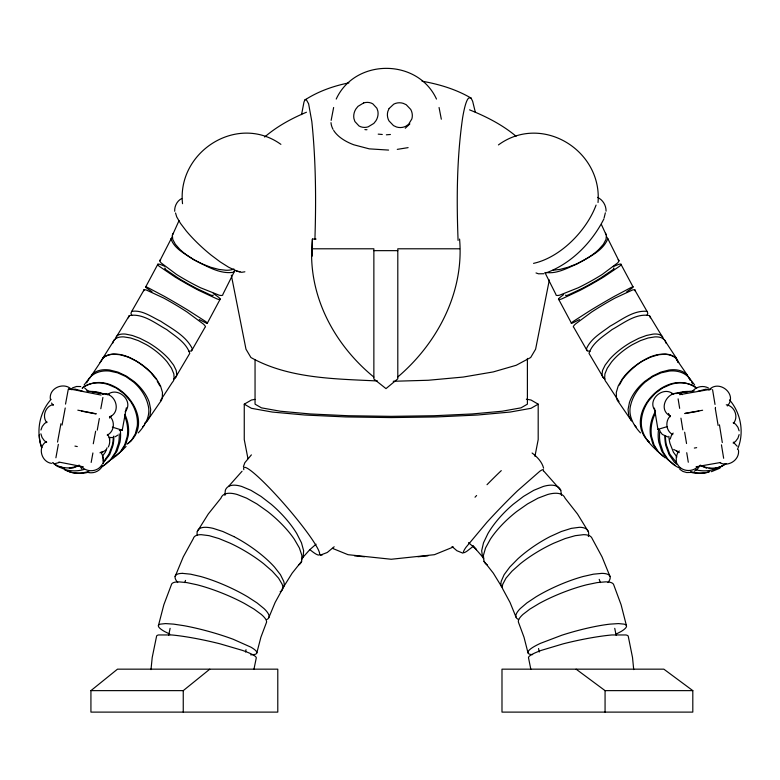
<?xml version="1.0" encoding="UTF-8"?>
<svg xmlns="http://www.w3.org/2000/svg" width="780" height="780" viewBox="0 0 780 780"><rect width="100%" height="100%" fill="white"/><g stroke="black" fill="none" stroke-linecap="round" stroke-linejoin="round"><path stroke-width="1.17" d="M676.25 462.706L676.279 456.895L677.508 453.268L679.243 450.928M738.426 449.845C740.083 459.459 728.842 467.181 720.281 462.93M459.576 239.06C464.285 292.09 437.522 343.171 397.8 376.964M50.398 399.37C48.467 387.845 64.428 381.381 71.877 389.805M103.243 461.136L103.301 457.343L101.02 452.107M103.262 463.144L103.331 459.361L102.463 456.622M316.066 239.06L312.419 239.06L312.409 256.055M312.419 239.06C306.491 292.783 332.875 343.561 373.864 377.091M314.915 239.265C316.173 200.05 315.88 160.67 311.834 121.602L308.617 103.808L306.13 99.343L304.834 100.025L303.976 102.063L301.558 114.621M283.978 586.238L292.178 573.125L301.645 561.288L301.899 555.496L299.383 547.95L294.274 539.155A52.669 18.779 40.7 0 0 267.579 511.485L256.932 503.938L246.568 498.137L237.218 494.5A49.725 17.726 40.7 0 0 220.964 498.137L208.289 513.981L197.301 531.531M224.893 495.398L225.322 490.308A49.647 18.613 43.7 0 1 241.742 486.476L250.926 490.308L261.017 496.421L271.333 504.377A52.864 19.822 43.7 0 1 296.761 533.539L301.47 542.802L303.644 550.768L303.127 556.871A49.647 18.613 43.7 0 1 301.538 559.465M605.426 233.22A34.281 13.319 -26.3 0 1 606.401 235.394L606.001 239.46L603.418 244.267L598.825 249.454A36.748 14.284 -26.3 0 1 576.625 263.894L568.113 267.238L559.991 269.402L552.815 270.26M150.998 669.611L152.207 657.511L156.575 636.217A49.978 6.24 12.4 0 1 158.467 634.959L171.727 634.959A51.529 6.425 12.4 0 1 220.077 643.832L242.219 650.325A49.978 6.24 12.4 0 1 256.269 657.95L253.939 669.308M57.544 442.075L60.908 423.745M598.026 202.498C602.404 150.306 541.778 113.119 498.44 144.914M62.049 425.1L65.228 407.989M55.897 457.782L58.354 444.366M65.53 404.089L68.26 389.405M97.237 430.16L99.333 418.529M93.278 443.771L95.647 431.223M91.172 462.442L92.908 452.956M100.805 408.749L102.901 397.478M119.34 430.453L122.236 430.209L126.341 407.813M331.149 120.373L333.635 107.494M534.943 456.3L538.19 439.598L538.19 404.167L531.005 400.013L526.364 399.185M549.334 279.952L535.606 349.196L530.673 357.523L516.204 365.274L493.194 371.933L463.203 377.052L428.279 380.26L393.218 381.284M243.399 466.684L244.832 462.706L251.394 454.877M168.695 635.251L170.108 628.339M245.564 651.992L246.031 649.691M596.076 205.091C586.648 230.617 560.498 257.449 533.549 263.367M604.1 217.971L605.348 212.843M158.399 625.697L163.849 604.754L171.386 584.766A50.017 10.725 22 0 1 178.805 581.861L186.81 582.601L196.989 584.766A51.714 11.096 22 0 1 244.559 603.525L254.085 609.131L261.202 614.357A50.017 10.725 22 0 1 266.526 622.294L260.9 637.221L256.825 652.86M606.528 236.681L607.834 238.66C602.803 251.618 587.827 257.419 576.644 264.176C567.099 268.135 556.891 274.034 546.244 272.493M670.205 439.062L671.424 435.425L673.169 433.095M739.128 434.606L737.909 438.243L735.589 441.353L733.2 443.079M40.95 430.024L42.227 426.475L44.596 423.501L47.014 421.931M108.361 446.969C110.37 443.03 110.282 437.902 107.425 434.392M184.724 582.582L185.533 580.417M107.065 447.788L105.329 452.205L102.541 456.017M144.115 289.75L131.742 311.356L130.942 313.306L131.81 315.412M188.731 351.409L191.568 350.805L192.368 348.865C186.157 335.936 172.136 328.916 160.7 321.223C151.691 317.021 142.145 309.689 131.742 311.356M646.951 315.412L647.819 313.306L647.02 311.356L634.647 289.75M175.12 576.517L183.271 556.881L193.352 538.561A49.91 14.245 30.6 0 1 201.23 534.68L209.108 535.665L218.956 538.561L230.11 543.173A52.114 14.878 30.6 0 1 263.611 563.677L272.259 571.175L278.567 578.165L282.116 584.171A49.91 14.245 30.6 0 1 280.156 591.679M269.032 617.126L275.125 602.462L282.652 588.783M179.02 220.643L172.361 235.394L172.751 239.46L175.344 244.267L179.936 249.454A36.748 14.284 26.3 0 0 202.137 263.894L210.649 267.238L218.77 269.402L225.947 270.26A34.281 13.319 26.3 0 0 233.893 268.964M128.349 317.821L129.324 315.578C142.906 313.053 155.415 323.369 166.725 329.579C175.295 336.248 186.205 342.517 189.764 353.379L175.227 377.92M737.451 449.416C744.568 433.3 741.078 413.137 729.524 399.906M172.234 236.681L159.832 260.842M234.419 271.352L222.846 294.45A34.047 4.631 28.8 0 1 219.151 295.191L200.509 287.761A36.845 5.011 28.8 0 1 176.495 274.423L161.177 262.957A34.047 4.631 28.8 0 1 160.631 259.867M603.856 219.005C591.747 242.863 570.901 263.981 545.464 273.117M157.667 264.556L145.762 286.816M220.233 299.052L207.246 323.32M100.045 362.554L114.533 339.602M89.69 378.251L103.145 358.098A34.369 18.194 35.7 0 1 113.256 354.12L120.383 354.773L128.271 357.142L136.383 361.091A36.991 19.588 35.7 0 1 156.682 379.265L160.573 386.051L162.474 392.438L162.269 397.995A34.369 18.194 35.7 0 1 159.978 402.344L147.147 420.976A34.437 21.606 37.3 0 1 144.524 423.316M147.147 420.976L149.974 415.857L150.706 409.529L149.302 402.421A37.089 23.273 37.3 0 0 133.858 381.322L126.145 375.97L117.965 372.119L109.873 370.042A34.437 21.606 37.3 0 0 91.377 375.18M619.408 384.969L622.138 380.065M86.678 382.853L89.505 377.959A34.495 24.989 39.6 0 1 109.297 371.026L117.614 372.82L125.872 376.565L133.507 382.015A37.235 26.968 39.6 0 1 147.937 404.488C151.125 415.223 145.382 425.256 138.265 432.9M191.568 350.805L205.052 327.239A34.008 3.559 31 0 0 203.434 324.1L187.239 312.127A36.923 3.861 31 0 0 163.624 298.028L146.425 290.062A34.008 3.559 31 0 0 143.871 290.716M129.324 315.578L116.883 336.043M115.226 456.446L121.465 451.035L125.921 443.918L128.281 435.591A37.615 33.345 47.6 0 0 124.878 414.365M336.219 99.06C355.007 58.129 417.7 58.129 436.488 99.06M234.946 270.26L233.649 272.24C219.502 274.55 206.115 265.697 193.859 259.76C185.562 253.958 174.213 248.966 170.927 238.66M160.397 400.627L172.312 382.385A34.252 14.986 34.5 0 0 174.135 378.768L173.862 373.942L171.512 368.238L167.251 362.037A36.972 16.175 34.5 0 0 146.416 344.682L138.362 340.636L130.66 337.984L123.825 336.892A34.252 14.986 34.5 0 0 112.72 343.219M103.545 461.828L108.966 454.116L112.281 445.195A37.84 37.294 -84 0 0 113.295 436.868M670.41 415.857C664.892 421.024 665.886 431.145 672.779 434.596M727.311 405.951C738.085 394.66 719.014 378.748 708.962 389.99M699.875 465.787L697.554 468.907L694.375 471.208M733.414 423.335C738.923 416.978 734.565 405.951 726.287 404.791M84.113 384.959L89.505 377.959M51.158 399.311C39.566 412.035 35.753 431.476 41.828 447.574M109.57 418.06L111.345 415.828M125.132 411.772C134.433 401.125 117.556 385.759 107.289 394.856M101.956 464.685C97.968 471.822 87.36 472.7 81.822 466.908M101.985 466.703C99.313 471.247 93.853 473.528 88.715 472.612M409.88 123.903L405.269 128.242M622.684 379.08C634.023 364.484 657.774 345.91 676.348 358.098L678.717 362.554M228.491 486.476L242.044 471.247M301.47 559.016L309.748 549.715L316.066 544.187M659.266 429.741L657.93 429.4L666.998 426.68M334.171 546.77L327.249 552.493L320.629 555.029M121.465 451.035L126.077 446.501M501.277 470.632L499.6 472.212A52.543 3.676 -46 0 0 487.022 484.692M264.644 137.036C276.919 126.428 291.515 118.502 306.442 112.232M82.134 388.128L83.811 386.695A34.525 28.616 43.5 0 1 107.864 384.374L116.21 388.011L123.757 393.569L130.006 400.676A37.44 31.024 43.5 0 1 137.28 426.055L135.32 433.953L131.264 440.642L127.92 443.508M102.648 463.7L109.717 454.506L112.934 445.594A37.849 37.079 80.3 0 0 113.841 436.069M82.397 388.099C113.188 364.923 160.436 419.689 127.169 444.132M692.835 390.868C696.716 386.392 703.433 385.174 708.601 388.108M90.928 690.631L117.487 669.162L277.787 669.162L277.787 712.111L90.928 712.111L90.928 690.631L183.251 690.631L209.81 669.162M563.667 294.577L560.089 297.346A34.008 2.779 -29.3 0 0 561.766 298.906L579.871 290.452A36.874 3.013 -29.3 0 0 603.798 276.929L619.534 266.273A34.008 2.779 -29.3 0 0 617.858 264.703L613.275 266.555M472.534 546.877L467.005 551.129A69.508 4.856 -46 0 1 465.972 547.316L486.895 522.317A52.543 3.676 -46 0 1 517.52 490.786L539.896 471.188A69.508 4.856 -46 0 1 543.299 470.964M697.583 466.889C691.928 472.573 681.34 471.471 677.489 464.266M102.414 358.098C118.355 347.168 138.655 360.984 150.52 372.294M626.759 291.759L630.835 288.971A33.989 1.462 -30.5 0 0 630.942 287.586L614.24 296.429A36.913 1.589 -30.5 0 0 590.518 310.343L573.67 321.155A33.989 1.462 -30.5 0 0 573.573 322.549L579.491 319.576M304.834 100.025C318.074 91.406 333.45 85.956 348.904 82.875M725.536 463.72L720.486 467.005L713.719 468.76L709.039 468.38M726.209 463.593C718.887 469.277 708.259 469.521 700.245 465.124M46.556 441.49C37.187 446.774 41.252 461.984 51.509 463.349M109.444 417.037C122.255 411.791 115.303 391.687 102.18 393.968M107.231 435.123C114.182 431.788 115.362 421.697 109.941 416.423M115.255 436.761L117.799 435.113M101.38 452.507L102.989 451.464M106.002 449.933L102.784 452.029L99.957 452.79M247.962 458.679L244.257 439.598L244.257 404.167L251.443 400.013L254.923 399.389M538.19 404.167L531.005 408.31L510.12 412.055L477.613 415.019L436.644 416.93L391.219 417.583L345.803 416.93L304.834 415.019L272.317 412.055L251.443 408.31L244.257 404.167M181.72 198.549C177.109 200.762 174.349 206.329 174.701 211.273M616.044 634.14L621.221 631.429A49.939 8.2 -15.4 0 0 624.058 624.127L618.481 623.591L610.096 624.127A51.568 8.463 -15.4 0 0 561.834 635.222L540.481 643.334A49.998 8.21 -15.4 0 0 530.371 654.43L532.613 654.644M363.685 102.921L357.991 106.363L355.865 109.024A13.601 12.197 -43.8 0 0 353.915 118.56L354.9 121.534L358.995 125.951A12.431 11.144 -43.8 0 0 368.111 126.867L373.815 123.425L375.94 120.763A13.601 12.197 -43.8 0 0 377.89 111.228L376.906 108.254L372.811 103.837A12.431 11.144 -43.8 0 0 363.685 102.921M676.679 393.617L678.775 392.72A34.495 30.576 -47.6 0 1 692.396 391.735M721.636 466.235L713.086 469.745A34.544 34.086 42.9 0 1 695.906 469.794M709.849 471.461L707.723 472.339A34.495 33.793 -80.3 0 1 690.778 472.31M711.418 471.676L719.959 468.175M453.346 546.995L434.421 554.687L391.219 559.26L348.026 554.687L332.446 548.35M79.209 465.094C71.117 469.326 60.489 468.877 53.284 463.047M78.692 465.719L72.813 468.039L69.303 468.253M72.364 387.933L76.489 386.49L80.759 386.548M53.333 404.508C45.513 405.99 41.701 416.54 46.81 422.653M55.438 463.515L59.202 462.501M408.106 147.634L397.273 149.37M244.881 271.791L241.654 272.317L236.233 270.982M697.778 391.297L705.637 389.259L710.297 389.63M679.653 394.67L711.184 389.171M685.113 413.302L702.634 410.251M684.84 413.585L698.851 411.138M694.327 448.061L696.667 447.652M696.082 466.772L720.603 462.491M671.531 394.046L694.151 390.799M320.19 555.077L322.364 554.853M250.692 654.859L254.845 654.43A49.949 7.78 15.6 0 0 250.809 647.117L233.22 639.278A51.548 8.034 15.6 0 0 184.012 625.697L173.628 624.127L165.565 623.591L160.378 624.127A49.949 7.78 15.6 0 0 164.414 631.429L169.826 634.14M417.914 556.764L427.966 555.847M386.353 134.813L390.419 134.482M388.596 150.082L369.223 148.853L353.769 144.778A55.39 28.724 0 0 1 333.665 130.416M69.401 389.483L75.231 389.132L83.05 391.326M690.631 472.456L686.692 472.543L682.958 471.452L679.78 469.297M543.913 273.721L538.483 273.809L536.026 272.942M312.419 248.791L373.864 248.791L373.864 378.953L385.993 388.615L397.8 378.827L397.8 248.791L459.576 248.791M373.864 250.653L397.8 250.653M576.108 669.162L605.066 690.631L692.806 690.631L692.806 712.111L501.988 712.111L501.988 669.162L663.848 669.162L692.806 690.631M377.5 380.971C335.166 378.827 288.805 378.748 250.926 357.523L245.983 349.196L231.319 275.174M109.18 437.434L112.291 437.57M378.202 134.141L382.278 134.482M354.481 555.847L364.523 556.764M182.637 573.378L190.603 574.178L200.723 576.517A51.773 12.002 24 0 1 247.679 596.827L257.02 602.891L263.971 608.546A50.027 11.593 24 0 1 266.799 619.476M462.881 553.147L456.895 550.729L452.02 546.507M86.755 390.907L109.297 394.602M68.494 388.703L101.088 395.06M77.824 410.183L96.447 413.81M81.588 411.138L95.55 413.868M74.948 446.101L77.279 446.56M58.88 462.052L83.323 466.82M422.029 81.208C439.101 84.191 456.066 89.29 471.061 98.085L472.641 101.234L475.361 112.369M112.349 427.138L122.236 430.209M647.02 311.356C633.467 310.05 621.446 319.995 610.087 326.167C601.507 332.68 590.801 338.54 586.394 348.865L587.194 350.805L590.031 351.409M60.167 466.889L64.662 468.146M682.334 394.641C669.201 387.523 656.331 408.759 670.098 415.935M667.748 436.946L662.279 434.382L660.455 432.003M678.775 452.147L673.725 449.446M661.879 336.043L649.438 315.578C635.856 313.053 623.347 323.369 612.037 329.579C603.466 336.248 592.556 342.517 588.998 353.379L603.535 377.92M164.57 266.185L160.914 264.703A34.008 2.779 29.3 0 0 159.237 266.273L174.964 276.929A36.874 3.013 29.3 0 0 198.89 290.452L216.996 298.906A34.008 2.779 29.3 0 0 218.673 297.346L213.301 293.368M64.564 469.774L69.888 471.968A34.505 34.008 -84 0 0 88.033 471.627M66.787 470.594L71.038 472.339A34.495 33.793 80.3 0 0 89.076 472.007M701.844 466.167L706.7 468.195M469.56 109.853C486.086 116.493 502.369 124.751 516.058 136.256M103.135 394.066L99.986 392.72A34.495 30.576 47.6 0 0 87.574 391.579M233.815 536.552L222.914 531.531L213.213 528.382A49.92 15.493 33.9 0 0 197.301 535.421M280.888 144.358C237.334 113.032 176.816 151.807 182.53 203.697M199.27 319.576L205.189 322.549A33.989 1.462 30.5 0 0 205.082 321.155L188.243 310.343A36.913 1.589 30.5 0 0 164.522 296.429L147.82 287.586A33.989 1.462 30.5 0 0 147.927 288.971L151.993 291.759M471.061 98.085L470.194 97.607L468.458 98.299A185.26 15.561 -89.8 0 0 462.628 117.712C456.758 158.291 456.495 199.514 458.084 240.416M733.229 422.604L735.608 424.223L737.919 427.245L739.128 430.823M673.54 394.348C663.448 385.047 646.269 400.081 655.375 410.904M733.307 442.172L737.207 446.267M676.748 451.025L679.136 452.644M597.587 197.359C602.872 199.963 606.118 205.237 606.07 211.166M46.654 442.397L44.294 440.632L42.042 437.463L40.891 433.816M52.533 462.677L57.125 466.235L65.666 469.745A34.544 34.086 -42.9 0 0 83.967 469.492M532.096 453.014C537.147 456.885 542.022 461.848 543.601 468.195M677.001 463.32L669.796 454.116L666.471 445.195A37.84 37.294 84 0 1 665.467 435.669M696.355 388.099C666.646 365.781 620.977 416.042 649.155 442.075M676.991 464.451L674.349 462.209L669.045 454.506L665.827 445.594A37.849 37.079 -80.3 0 1 664.921 436.069M696.628 388.128L694.951 386.695A34.525 28.616 -43.5 0 0 670.898 384.374L662.551 388.011L655.005 393.569L648.755 400.676A37.44 31.024 -43.5 0 0 641.482 426.055C643.091 439.315 654.137 448.207 663.536 456.446M647.498 440.642L649.165 442.075M665.125 457.88L658.71 452.302L654.079 445.019L651.534 436.517A37.693 34.31 -50.3 0 1 655.083 413.878M84.757 388.099L88.082 390.994M468.536 542.597L476.512 549.715L472.758 545.659L482.557 556.871A49.686 19.627 -43.2 0 0 483.668 558.694M543.913 471.247L560.771 490.308L561.512 495.398M151.222 373.142L156.078 379.08M588.266 531.531L577.492 513.981L565.051 498.137A49.764 18.691 -40.2 0 0 547.687 494.5L538.063 498.137L527.514 503.938L516.76 511.485A52.64 19.773 -40.2 0 0 490.376 539.155L485.55 547.95L483.376 555.496L484.01 561.288L493.301 573.125L501.355 586.238M640.487 432.9C633.38 425.256 627.637 415.223 630.825 404.488A37.235 26.968 -39.6 0 1 645.255 382.015L652.889 376.565L661.148 372.82L669.454 371.026A34.495 24.989 -39.6 0 1 689.257 377.959L694.649 384.959M670.215 416.744L668.46 413.449M676.913 456.973L673.433 452.205L669.952 443.372A37.781 37.284 42.9 0 1 668.86 436.293M51.548 403.026L53.235 405.395M79.599 465.767L81.851 468.926M687.375 375.18L675.607 358.098A34.369 18.194 -35.7 0 0 665.506 354.12L658.379 354.773L650.491 357.142L642.379 361.091A36.991 19.588 -35.7 0 0 622.079 379.265L618.189 386.051L616.288 392.438L616.492 397.995A34.369 18.194 -35.7 0 0 618.784 402.344L631.615 420.976L628.787 415.857L628.056 409.529L629.46 402.421A37.089 23.273 -37.3 0 1 644.904 381.322L652.616 375.97L660.797 372.119L668.889 370.042A34.437 21.606 -37.3 0 1 687.375 375.18L690.202 380.299M676.348 358.098L664.219 339.602M619.018 401.593L606.44 382.385A34.252 14.986 -34.5 0 1 604.627 378.768L604.9 373.942L607.25 368.238L611.51 362.037A36.972 16.175 -34.5 0 1 632.346 344.682L640.399 340.636L648.102 337.984L654.937 336.892A34.252 14.986 -34.5 0 1 666.042 343.219M657.296 451.035L652.841 443.918L650.481 435.591A37.615 33.345 -47.6 0 1 655.541 411.206M587.194 350.805L573.709 327.239A34.008 3.559 -31 0 1 575.328 324.1L591.523 312.127A36.923 3.861 -31 0 1 615.137 298.028L632.336 290.062A34.008 3.559 -31 0 1 634.891 290.716M689.257 377.959L690.388 379.918M691.519 381.878L692.65 383.838M157.17 381.04L159.9 385.954M632.999 286.816L621.085 264.556M571.516 323.32L558.529 299.052M618.93 260.842L607.834 238.66M544.879 272.444L555.916 294.45A34.047 4.631 -28.8 0 0 559.601 295.191L578.253 287.761A36.845 5.011 -28.8 0 0 602.267 274.423L617.584 262.957A34.047 4.631 -28.8 0 0 618.13 259.867M601.497 224.718L606.401 235.394M649.438 315.578L650.413 317.821M610.038 576.517L602.043 556.881L592.147 538.561A49.93 15.015 -30.1 0 0 583.489 534.68L575.269 535.665L565.159 538.561L553.839 543.173A52.094 15.668 -30.1 0 0 520.406 563.677L511.992 571.175L505.976 578.165L502.798 584.171A49.93 15.015 -30.1 0 0 502.651 588.783L510.042 602.462L516.019 617.126M599.206 579.345L600.405 582.582M175.539 212.979L176.709 216.879L180.463 223.324L186.235 230.919A47.258 11.427 42 0 0 211.224 255.177L220.223 261.914L228.53 267.16L235.579 270.553A43.583 10.54 42 0 0 240.006 271.781M626.447 625.697L621.094 604.754L613.704 584.766A50.027 11.31 -21.7 0 0 605.485 581.861L597.158 582.601L586.716 584.766A51.714 11.69 -21.7 0 0 539.107 603.525L529.825 609.131L523.019 614.357A50.027 11.31 -21.7 0 0 518.476 622.294L524.004 637.221L528.001 652.86M715.26 408.31L718.117 425.48M614.747 628.339L616.132 635.251M538.571 648.531L539.263 651.992M530.829 669.308L528.548 657.95A49.959 6.572 -12.2 0 1 541.466 650.325L563.189 643.832A51.548 6.776 -12.2 0 1 611.959 634.959L625.921 634.959A49.959 6.572 -12.2 0 1 628.241 636.207L632.521 657.511L633.711 669.611M712.569 389.668L715.016 404.41M719.443 424.827L722.3 442.543M439.062 107.494L441.324 119.204M721.442 444.815L723.655 458.279M684.655 432.218L686.546 443.527M678.103 398.843L679.663 408.369M680.95 418.168L682.832 429.839M686.731 452.712L688.292 462.238M654.44 408.106L657.93 429.4M482.557 556.871L481.669 550.768L483.502 542.802L487.939 533.539A52.835 20.875 -43.2 0 1 513.084 504.377L523.497 496.421L533.783 490.308L543.25 486.476A49.686 19.627 -43.2 0 1 560.771 490.308M715.426 407.384L715.475 408.008M605.066 690.631L605.066 712.111M527.397 358.4L527.397 404.167L521.011 407.843L502.174 411.216L472.241 413.956L433.963 415.74L391.219 416.354L348.485 415.74L310.206 413.956L280.264 411.216L261.436 407.843L255.05 404.167L255.05 359.599M183.251 690.631L183.251 712.111M475.03 497.191A52.543 3.676 -46 0 1 476.609 495.524M243.828 469.667A57.642 6.63 49.2 0 1 293.592 515.044A57.642 6.63 49.2 0 1 309.855 549.598M333.04 129.344A55.39 28.724 0 0 1 331.003 122.655M366.99 129.704A12.431 11.144 -43.8 0 1 364.894 129.597M659.909 430.365A37.82 36.241 -61.9 0 0 660.231 443.342L663.195 452.156L668.245 459.752L675.051 465.631A34.486 33.043 -61.9 0 0 679.994 468.234M675.275 465.504A34.476 32.721 -58.3 0 1 673.384 464.373L666.656 458.562L661.693 451.015L658.817 442.25A37.791 35.87 -58.3 0 1 658.612 429.341M679.331 393.188A34.486 31.395 -50.3 0 1 687.024 391.969M708.874 471.978A34.505 34.008 84 0 1 690.729 471.627M636.168 426.884A34.495 24.989 -39.6 0 1 634.618 425.266M676.777 359.668A34.369 18.194 -35.7 0 1 677.898 362.447M663.409 339.202A34.193 13.016 -33.8 0 0 653.084 334.113L646.425 335.478L638.83 338.305L630.815 342.41A36.953 14.069 -33.8 0 0 609.658 359.248L605.163 365.098L602.55 370.383L601.994 374.761A34.193 13.016 -33.8 0 0 605.056 378.982M565.656 295.123A26.159 2.135 -29.3 0 0 568.142 295.015L582.104 288.493A28.529 2.33 -29.3 0 0 600.61 278.031L612.758 269.802A26.159 2.135 -29.3 0 0 613.519 268.076M119.204 433.914A37.82 36.241 61.9 0 1 118.531 443.342L115.567 452.156L110.516 459.752L103.701 465.631A34.486 33.043 61.9 0 1 101.8 466.772M124.663 416.052A37.693 34.31 50.3 0 1 127.228 436.517L124.683 445.019L120.042 452.302L113.627 457.88A34.486 31.395 50.3 0 1 111.54 459.098M102.502 466.031A34.476 32.721 58.3 0 0 105.378 464.373L112.106 458.562L117.068 451.015L119.944 442.25A37.791 35.87 58.3 0 0 120.315 430.531M92.83 392.028A34.486 31.395 50.3 0 1 99.43 393.188M41.613 447.72A37.781 37.284 -42.9 0 1 39.273 434.938M109.805 437.482A37.781 37.284 -42.9 0 1 109.522 439.861M144.134 425.266A34.495 24.989 39.6 0 1 142.594 426.884M115.343 339.202A34.193 13.016 33.8 0 1 125.678 334.113L132.337 335.478L139.932 338.305L147.947 342.41A36.953 14.069 33.8 0 1 169.104 359.248L173.599 365.098L176.202 370.383L176.768 374.761A34.193 13.016 33.8 0 1 173.706 378.982M213.106 295.123A26.159 2.135 29.3 0 1 210.62 295.015L196.657 288.493A28.529 2.33 29.3 0 1 178.142 278.031L165.994 269.802A26.159 2.135 29.3 0 1 165.243 268.076M172.361 235.394A34.281 13.319 26.3 0 1 173.335 233.22M608 582.553A50.027 12.226 -23.6 0 0 601.741 573.378L593.434 574.178L583.05 576.517A51.773 12.646 -23.6 0 0 536.045 596.827L526.939 602.891L520.299 608.546A50.027 12.226 -23.6 0 0 518.651 619.476M588.354 536.552A49.891 16.312 -33.4 0 0 579.413 527.3L571.243 528.382L561.278 531.531L550.192 536.552A52.25 17.082 -33.4 0 0 517.822 558.88L509.788 567.06L504.133 574.675L501.257 581.217A49.891 16.312 -33.4 0 0 502.515 588.062M487.402 564.934A49.764 18.691 -40.2 0 1 484 561.298M177.752 582.553A50.027 11.593 24 0 1 182.627 573.378M233.815 536.552A52.221 16.204 33.9 0 1 274.502 567.06L280.439 574.675L283.676 581.217A49.92 15.493 33.9 0 1 282.253 588.793M301.655 561.298A49.725 17.726 40.7 0 1 298.652 564.934M389.123 108.498L387.845 111.423A13.319 12.685 20.1 0 0 388.986 120.88L393.51 125.609L396.503 126.984A12.188 11.603 20.1 0 0 405.98 126.165L408.584 124.312L411.869 118.901A13.319 12.685 20.1 0 0 410.728 109.444L406.214 104.715L403.211 103.34A12.188 11.603 20.1 0 0 393.744 104.159L389.123 108.498"/></g></svg>
